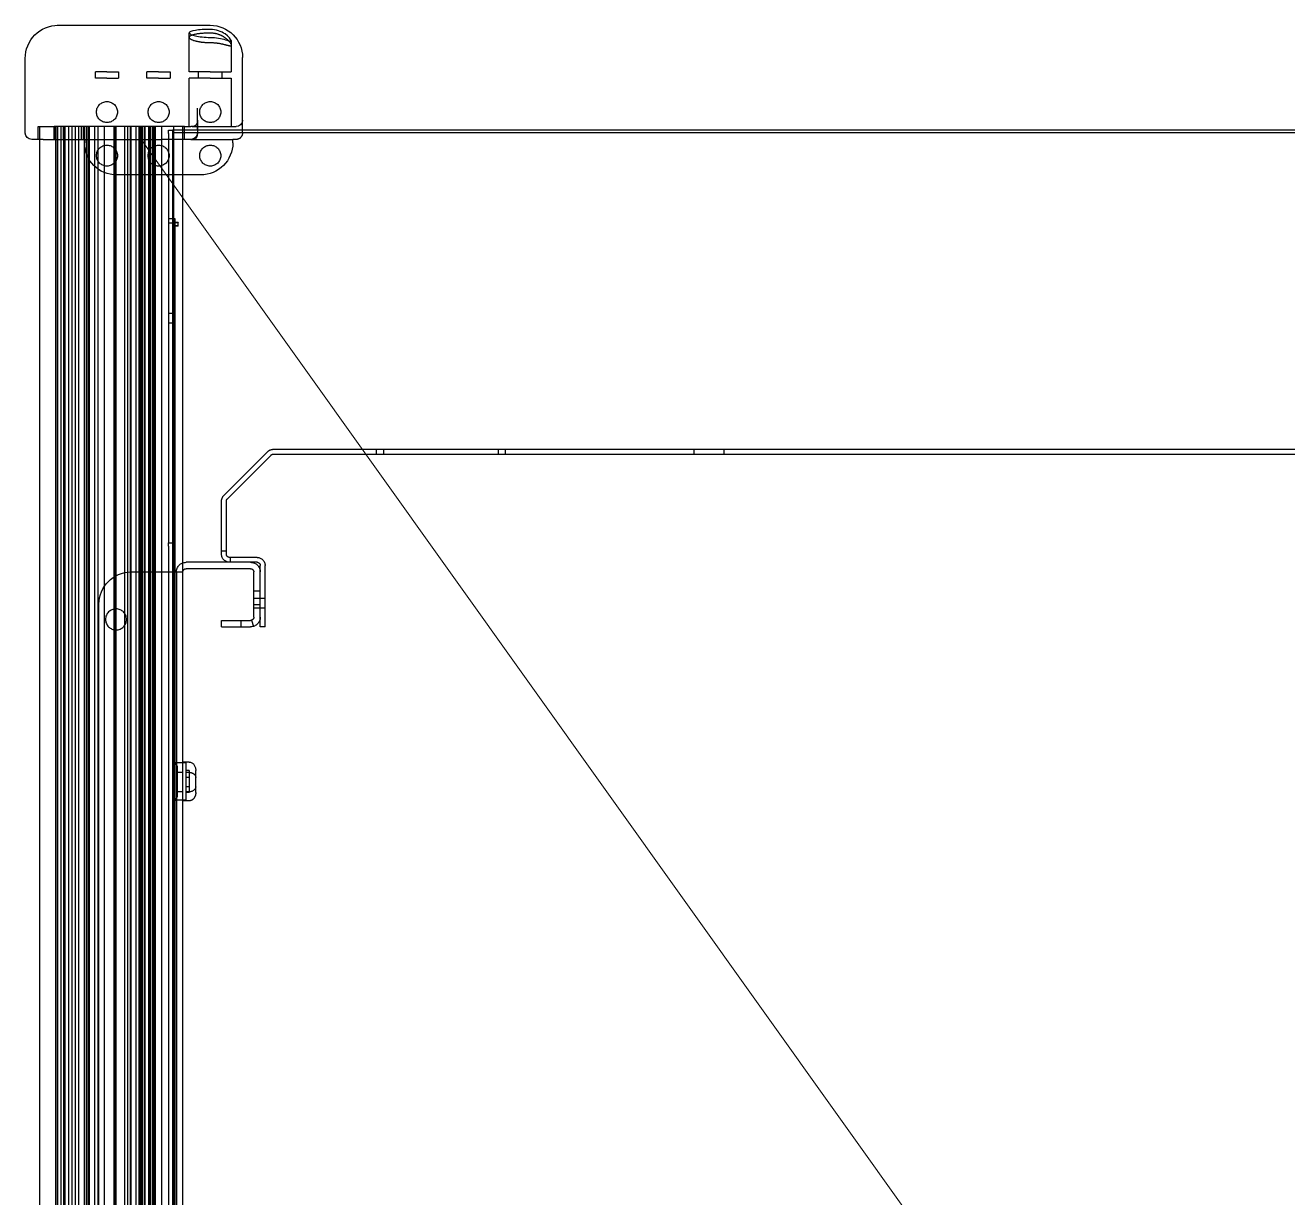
# Model space of a CAD drawing. Extents: x 2698 to 184165, y 3805 to 33846.
# Drawn here: x 162614.01 to 162653.12, y 29738.05 to 29774.38 of the extents above; entities that cross this region are included whole.
import ezdxf

# ---------------------------------------------------------------- set-up
doc = ezdxf.new("R2010")
doc.units = 0
doc.header["$LTSCALE"] = 2
doc.linetypes.add('HIDDEN2', pattern=[4.7625, 3.175, -1.5875])
doc.layers.get('0').update_dxf_attribs({"color": 252, "linetype": 'CONTINUOUS'})
doc.layers.add('_MCA-0-MIM', color=252, linetype='CONTINUOUS', lineweight=18)
for name, color, linetype in [('EMBOUT_DROIT', 252, 'CONTINUOUS'), ('JONC_ISOGAINE_20', 252, 'CONTINUOUS'), ('JONC_MAIN_COURAN', 252, 'CONTINUOUS'), ('Planogram', 252, 'CONTINUOUS'), ('PROFIL_ALCAN_20°', 252, 'CONTINUOUS'), ('T01264__', 252, 'CONTINUOUS'), ('T01266__', 252, 'CONTINUOUS'), ('X5B4009B+2', 252, 'CONTINUOUS'), ('X5C4000B+2', 252, 'CONTINUOUS')]:
    doc.layers.add(name, color=color, linetype=linetype)
doc.styles.get("Standard").update_dxf_attribs({"font": 'arial.ttf'})

# ---------------------------------------------------------------- blocks, each defined once
blk = doc.blocks.new('250 cm kasa')
at = {"ltscale": 25.4}
blk.add_line((47.208, 4.633), (93.074, 68.871), dxfattribs=at)
at = {"layer": 'EMBOUT_DROIT', "linetype": 'Continuous', "ltscale": 25.4}
for p, q in [((95.673, 72.409), (90.934, 72.409)), ((89.934, 70.342), (89.934, 71.409)), ((96.664, 69.071), (96.664, 71.41)), ((89.934, 69.471), (89.934, 70.342)), ((91.334, 69.194), (91.334, 69.845)), ((89.937, 69.161), (89.937, 69.437)), ((90.434, 69.271), (90.134, 69.271)), ((90.834, 69.271), (90.434, 69.271)), ((91.332, 69.271), (90.834, 69.271)), ((91.332, 69.454), (91.332, 69.071)), ((91.334, 69.194), (91.334, 69.071)), ((91.534, 68.871), (91.49, 68.871)), ((91.534, 68.871), (92.284, 68.871)), ((92.284, 68.871), (92.434, 68.871)), ((93.839, 68.871), (92.434, 68.871)), ((96.115, 68.871), (93.839, 68.871)), ((96.115, 68.871), (96.464, 68.871))]:
    blk.add_line(p, q, dxfattribs=at)
at = {"layer": 'EMBOUT_DROIT', "linetype": 'HIDDEN2', "ltscale": 25.4}
for p, q in [((91.584, 70.971), (91.584, 72.174)), ((90.284, 71.934), (90.284, 70.971)), ((90.934, 70.971), (90.284, 70.971)), ((90.574, 70.971), (90.574, 70.771)), ((90.934, 70.971), (91.584, 70.971)), ((91.294, 70.771), (91.294, 70.971)), ((92.534, 70.971), (92.174, 70.971)), ((92.174, 70.971), (92.174, 70.771)), ((92.534, 70.971), (92.894, 70.971)), ((92.894, 70.771), (92.894, 70.971)), ((94.134, 70.971), (93.774, 70.971)), ((93.774, 70.971), (93.774, 70.771)), ((94.134, 70.971), (94.494, 70.971)), ((94.494, 70.771), (94.494, 70.971)), ((90.934, 70.771), (90.284, 70.771)), ((90.284, 70.771), (90.284, 69.271)), ((90.934, 70.771), (91.584, 70.771)), ((91.584, 69.271), (91.584, 70.771)), ((92.534, 70.771), (92.174, 70.771)), ((92.534, 70.771), (92.894, 70.771)), ((94.134, 70.771), (93.774, 70.771)), ((94.134, 70.771), (94.494, 70.771)), ((89.937, 69.437), (89.937, 69.471)), ((91.49, 69.271), (91.332, 69.271)), ((91.49, 69.271), (91.532, 69.271)), ((91.734, 69.271), (91.532, 69.271)), ((91.734, 68.871), (91.734, 69.271)), ((91.734, 69.271), (92.394, 69.271)), ((92.394, 69.271), (93.878, 69.271)), ((93.878, 69.271), (94.924, 69.271)), ((94.869, 69.271), (94.869, 68.871)), ((94.924, 68.871), (94.924, 69.271)), ((94.924, 69.271), (95.479, 69.271)), ((95.479, 68.871), (95.479, 69.271)), ((95.479, 69.271), (95.767, 69.271)), ((95.76, 68.871), (95.76, 69.271)), ((95.767, 68.871), (95.767, 69.271)), ((96.264, 69.271), (95.767, 69.271)), ((96.264, 68.871), (96.264, 69.271)), ((89.937, 69.071), (89.937, 69.161)), ((90.134, 68.871), (90.234, 68.871)), ((90.234, 68.771), (90.234, 68.871)), ((91.49, 68.871), (90.234, 68.871)), ((94.834, 68.871), (94.834, 68.771)), ((91.234, 67.771), (93.834, 67.771))]:
    blk.add_line(p, q, dxfattribs=at)
at = {"layer": 'EMBOUT_DROIT', "linetype": 'Continuous', "ltscale": 25.4}
for centre, radius, start, end in [((90.934, 71.409), 1, 90, 180), ((95.649, 71.394), 1.015, 359.4912, 90.1925), ((90.134, 69.471), 0.2, 180, 270), ((91.534, 69.071), 0.2, 180, 270), ((96.464, 69.071), 0.2, 270, 0)]:
    blk.add_arc(centre, radius, start, end, dxfattribs=at)
at = {"layer": 'EMBOUT_DROIT', "linetype": 'HIDDEN2', "ltscale": 25.4}
for centre, radius, start, end in [((90.934, 69.721), 0.325, 90, 270), ((90.934, 69.721), 0.325, 270, 90), ((92.534, 69.721), 0.325, 90, 270), ((92.534, 69.721), 0.325, 270, 90), ((94.134, 69.721), 0.325, 90, 270), ((94.134, 69.721), 0.325, 270, 90), ((90.13, 69.065), 0.193, 178.2718, 240.2791), ((90.134, 69.071), 0.2, 240, 270), ((91.234, 68.771), 1, 180, 270), ((90.934, 68.371), 0.325, 90, 270), ((90.934, 68.371), 0.325, 270, 90), ((92.534, 68.371), 0.325, 90, 270), ((92.534, 68.371), 0.325, 270, 90), ((94.134, 68.371), 0.325, 90, 270), ((93.834, 68.771), 1, 270, 0), ((94.134, 68.371), 0.325, 270, 90)]:
    blk.add_arc(centre, radius, start, end, dxfattribs=at)
for points, knots in [([(90.934, 72.176), (90.844, 72.176), (90.757, 72.16), (90.602, 72.105), (90.534, 72.068), (90.366, 71.946), (90.294, 71.849), (90.28, 71.775), (90.293, 71.764), (90.354, 71.769), (90.402, 71.783), (90.522, 71.815), (90.594, 71.832), (90.757, 71.857), (90.844, 71.864), (90.934, 71.864)], [0, 0, 0, 0, 0.125, 0.125, 0.25, 0.25, 0.5, 0.5, 0.625, 0.625, 0.75, 0.75, 0.875, 0.875, 1, 1, 1, 1]), ([(90.934, 71.864), (91.021, 71.864), (91.107, 71.869), (91.265, 71.889), (91.337, 71.903), (91.515, 71.952), (91.583, 71.996), (91.585, 72.077), (91.518, 72.113), (91.277, 72.163), (91.108, 72.176), (90.934, 72.176)], [0, 0, 0, 0, 0.125, 0.125, 0.25, 0.25, 0.5, 0.5, 0.75, 0.75, 1, 1, 1, 1]), ([(91.332, 69.454), (91.332, 69.436), (91.334, 69.419), (91.339, 69.392), (91.342, 69.381), (91.35, 69.36), (91.355, 69.349), (91.367, 69.33), (91.374, 69.321), (91.39, 69.304), (91.4, 69.297), (91.422, 69.284), (91.434, 69.279), (91.461, 69.272), (91.475, 69.271), (91.49, 69.271)], [0.0613274, 0.0613274, 0.0613274, 0.0613274, 0.25, 0.25, 0.375, 0.375, 0.5, 0.5, 0.625, 0.625, 0.75, 0.75, 0.875, 0.875, 1, 1, 1, 1])]:
    blk.add_open_spline(points, degree=3, knots=knots, dxfattribs=at)
at = {"layer": 'EMBOUT_DROIT', "linetype": 'Continuous', "ltscale": 25.4}
for points, knots in [([(90.934, 72.035), (90.845, 72.035), (90.757, 72.027), (90.597, 72), (90.525, 71.98), (90.406, 71.944), (90.358, 71.926), (90.296, 71.912), (90.281, 71.916), (90.292, 71.975), (90.364, 72.066), (90.533, 72.18), (90.602, 72.215), (90.757, 72.266), (90.845, 72.281), (90.934, 72.281)], [0, 0, 0, 0, 0.125, 0.125, 0.25, 0.25, 0.375, 0.375, 0.5, 0.5, 0.75, 0.75, 0.875, 0.875, 1, 1, 1, 1]), ([(90.934, 72.281), (91.021, 72.281), (91.106, 72.279), (91.264, 72.269), (91.336, 72.262), (91.516, 72.234), (91.585, 72.206), (91.584, 72.143), (91.516, 72.107), (91.275, 72.053), (91.107, 72.035), (90.934, 72.035)], [0, 0, 0, 0, 0.125, 0.125, 0.25, 0.25, 0.5, 0.5, 0.75, 0.75, 1, 1, 1, 1]), ([(91.333, 69.071), (91.332, 69.059), (91.332, 69.048), (91.334, 69.025), (91.335, 69.014), (91.339, 68.992), (91.342, 68.981), (91.35, 68.96), (91.355, 68.95), (91.373, 68.92), (91.389, 68.903), (91.422, 68.884), (91.434, 68.879), (91.46, 68.872), (91.475, 68.871), (91.49, 68.871)], [0, 0, 0, 0, 0.125, 0.125, 0.25, 0.25, 0.375, 0.375, 0.5, 0.5, 0.75, 0.75, 0.875, 0.875, 1, 1, 1, 1])]:
    blk.add_open_spline(points, degree=3, knots=knots, dxfattribs=at)
for points in [[(96.664, 71.392), (96.664, 71.39), (96.664, 71.388), (96.664, 71.387)], [(91.333, 69.471), (91.332, 69.465), (91.332, 69.459), (91.332, 69.454)]]:
    blk.add_open_spline(points, degree=3, dxfattribs=at)
at = {"layer": 'JONC_ISOGAINE_20', "linetype": 'HIDDEN2', "ltscale": 25.4}
for p, q in [((95.114, 11.508), (95.114, 69.271)), ((95.214, 9.817), (95.214, 69.271)), ((95.462, 8.797), (95.462, 69.271)), ((95.467, 11.381), (95.467, 69.271)), ((95.714, 9.635), (95.714, 69.271)), ((96.214, 68.871), (96.214, 69.271))]:
    blk.add_line(p, q, dxfattribs=at)
at = {"layer": 'JONC_ISOGAINE_20', "linetype": 'Continuous', "ltscale": 25.4}
blk.add_line((96.214, 11.457), (96.214, 68.871), dxfattribs=at)
at = {"layer": 'JONC_MAIN_COURAN', "linetype": 'HIDDEN2', "ltscale": 25.4}
for p, q in [((91.784, 68.871), (91.784, 69.271)), ((92.064, 12.056), (92.064, 69.271)), ((92.434, 11.965), (92.434, 69.271)), ((92.809, 11.765), (92.809, 69.271)), ((93.109, 11.91), (93.109, 69.271)), ((93.384, 11.91), (93.384, 69.271)), ((93.409, 11.437), (93.409, 69.271)), ((93.884, 11.91), (93.884, 69.271)), ((93.909, 11.437), (93.909, 69.271)), ((94.209, 11.91), (94.209, 69.271)), ((94.509, 11.765), (94.509, 69.271)), ((94.835, 68.871), (94.835, 69.271))]:
    blk.add_line(p, q, dxfattribs=at)
at = {"layer": 'JONC_MAIN_COURAN', "linetype": 'Continuous', "ltscale": 25.4}
for p, q in [((91.784, 12.998), (91.784, 68.871)), ((94.835, 12.488), (94.835, 68.871))]:
    blk.add_line(p, q, dxfattribs=at)
at = {"layer": 'PROFIL_ALCAN_20°', "linetype": 'HIDDEN2', "ltscale": 25.4}
for p, q in [((92.634, 10.738), (92.634, 69.271)), ((92.674, 10.802), (92.674, 69.271)), ((92.684, 11.765), (92.684, 69.271)), ((92.714, 10.802), (92.714, 69.271)), ((92.774, 10.865), (92.774, 69.271)), ((92.787, 10.749), (92.787, 69.271)), ((92.794, 10.852), (92.794, 69.271)), ((92.834, 11.33), (92.834, 69.271)), ((92.954, 10.852), (92.954, 69.271)), ((92.961, 69.271), (92.961, 10.749)), ((92.974, 10.865), (92.974, 69.271)), ((93.034, 10.802), (93.034, 69.271)), ((93.074, 10.802), (93.074, 69.271)), ((93.134, 8.271), (93.134, 69.271)), ((93.234, 11.312), (93.234, 69.271)), ((93.484, 11.312), (93.484, 69.271)), ((93.579, 8.525), (93.579, 69.271)), ((93.854, 8.398), (93.854, 69.271)), ((94.404, 8.398), (94.404, 69.271)), ((94.679, 8.525), (94.679, 69.271)), ((94.714, 11.765), (94.714, 69.271)), ((94.764, 9.839), (94.764, 69.271)), ((95.014, 69.271), (95.014, 11.545)), ((95.314, 9.717), (95.314, 69.271)), ((95.434, 68.871), (95.434, 69.271)), ((95.55, 11.393), (95.55, 69.271)), ((95.66, 68.871), (95.66, 69.271)), ((95.664, 9.635), (95.664, 69.271))]:
    blk.add_line(p, q, dxfattribs=at)
at = {"layer": 'PROFIL_ALCAN_20°', "linetype": 'Continuous', "ltscale": 25.4}
for p, q in [((95.434, 12.189), (95.434, 68.871)), ((95.66, 12.043), (95.66, 68.871))]:
    blk.add_line(p, q, dxfattribs=at)
at = {"layer": 'T01264__', "linetype": 'HIDDEN2', "ltscale": 25.4}
for p, q in [((89.684, 55.771), (91.684, 55.771)), ((89.684, 55.571), (91.684, 55.571)), ((89.384, 54.071), (89.384, 55.471)), ((89.584, 54.071), (89.584, 55.471)), ((92.084, 55.471), (91.784, 55.471)), ((91.984, 55.471), (91.984, 14.421)), ((93.384, 55.471), (92.084, 55.471)), ((89.584, 54.886), (89.384, 54.886)), ((89.584, 54.658), (89.384, 54.658)), ((89.384, 54.456), (89.584, 54.456)), ((94.384, 15.421), (94.384, 54.471)), ((89.384, 54.348), (89.584, 54.348)), ((89.654, 53.975), (89.595, 53.784)), ((90.584, 53.971), (89.684, 53.971)), ((90.584, 53.771), (89.684, 53.771)), ((89.984, 53.971), (89.984, 53.771)), ((90.584, 53.771), (90.584, 53.971)), ((91.384, 49.106), (91.384, 49.32)), ((91.584, 49.581), (91.784, 49.581)), ((91.584, 49.32), (91.684, 49.32)), ((91.584, 49.32), (91.584, 49.106)), ((91.684, 49.259), (91.684, 49.554)), ((91.684, 49.554), (91.784, 49.554)), ((91.784, 49.554), (91.984, 49.554)), ((91.957, 49.451), (91.957, 48.507)), ((91.384, 48.818), (91.384, 49.106)), ((91.584, 49.259), (91.684, 49.259)), ((91.584, 49.106), (91.684, 49.106)), ((91.584, 49.106), (91.584, 48.818)), ((91.684, 48.659), (91.684, 49.259)), ((91.784, 49.259), (91.984, 49.259)), ((91.384, 48.633), (91.384, 48.818)), ((91.584, 48.818), (91.684, 48.818)), ((91.584, 48.818), (91.584, 48.633)), ((91.584, 48.659), (91.684, 48.659)), ((91.584, 48.633), (91.684, 48.633)), ((91.684, 48.404), (91.684, 48.659)), ((91.784, 48.659), (91.984, 48.659)), ((91.584, 48.381), (91.784, 48.381)), ((91.684, 48.404), (91.784, 48.404)), ((91.784, 48.404), (91.984, 48.404))]:
    blk.add_line(p, q, dxfattribs=at)
blk.add_circle((93.854, 54.001), 0.325, dxfattribs=at)
for centre, radius, start, end in [((89.684, 55.471), 0.3, 90, 180), ((89.684, 55.471), 0.1, 90, 180), ((91.684, 55.471), 0.3, 0, 90), ((91.684, 55.471), 0.1, 0, 90), ((93.384, 54.471), 1, 0, 90), ((89.684, 54.071), 0.3, 180, 270), ((89.684, 54.071), 0.1, 180, 270)]:
    blk.add_arc(centre, radius, start, end, dxfattribs=at)
for centre, major_axis, ratio, start_param, end_param in [((91.584, 49.32), (0, -0.261), 0.767327, 3.141593, 4.712389), ((91.784, 49.581), (0, -0.261), 0.767327, 1.047198, 1.570796), ((91.784, 49.554), (0, -0.207), 0.965926, 1.047198, 1.570796), ((91.584, 49.106), (0.2, 0), 0.767327, 1.570796, 3.141593), ((91.584, 48.818), (0.2, 0), 0.79452, 3.141593, 4.712389), ((91.584, 48.633), (0, 0.252), 0.79452, 1.570796, 3.141593), ((91.784, 48.381), (0, 0.252), 0.79452, 4.712389, 5.235988), ((91.784, 48.404), (0, -0.205), 0.974117, 1.570796, 2.094395)]:
    blk.add_ellipse(centre, major_axis=major_axis, ratio=ratio, start_param=start_param, end_param=end_param, dxfattribs=at)
at = {"layer": 'T01266__', "linetype": 'HIDDEN2', "ltscale": 25.4}
for p, q in [((88.981, 59.271), (5.188, 59.271)), ((88.981, 59.121), (5.188, 59.121)), ((75.024, 59.271), (75.024, 59.121)), ((75.944, 59.121), (75.944, 59.271)), ((81.784, 59.121), (81.784, 59.271)), ((82.009, 59.121), (82.009, 59.271)), ((85.559, 59.121), (85.559, 59.271)), ((85.784, 59.121), (85.784, 59.271)), ((90.405, 57.738), (89.051, 59.091)), ((90.511, 57.844), (89.157, 59.197)), ((90.434, 56.021), (90.434, 57.667)), ((90.584, 56.021), (90.584, 57.667)), ((90.434, 56.12), (90.584, 56.12)), ((89.234, 53.771), (89.234, 55.671)), ((89.384, 53.771), (89.384, 55.671)), ((89.484, 55.921), (90.334, 55.921)), ((89.484, 55.771), (90.334, 55.771)), ((90.319, 55.921), (90.319, 55.771)), ((89.384, 54.658), (89.234, 54.658)), ((89.234, 54.348), (89.384, 54.348)), ((89.234, 53.771), (89.384, 53.771))]:
    blk.add_line(p, q, dxfattribs=at)
for centre, radius, start, end in [((88.981, 59.021), 0.25, 45, 90), ((88.981, 59.021), 0.1, 45, 90), ((90.334, 57.667), 0.1, 0, 45), ((90.334, 57.667), 0.25, 0, 45), ((90.334, 56.021), 0.25, 270, 0), ((90.334, 56.021), 0.1, 270, 0), ((89.484, 55.671), 0.25, 90, 180), ((89.484, 55.671), 0.1, 90, 180)]:
    blk.add_arc(centre, radius, start, end, dxfattribs=at)
at = {"layer": 'X5B4009B+2', "linetype": 'HIDDEN2', "ltscale": 25.4}
for p, q in [((92.109, 69.161), (92.109, 69.061)), ((92.229, 69.161), (92.109, 69.161)), ((92.109, 69.061), (92.109, 56.369)), ((92.229, 69.061), (92.229, 69.161)), ((92.229, 69.061), (92.229, 56.369)), ((92.229, 66.427), (92.109, 66.427)), ((92.109, 66.275), (92.229, 66.275)), ((92.229, 63.491), (92.109, 63.491)), ((92.109, 63.181), (92.229, 63.181)), ((92.229, 56.369), (92.109, 56.369)), ((92.109, 56.369), (92.109, 56.269)), ((92.229, 56.369), (92.109, 56.369)), ((92.229, 56.269), (92.229, 56.369)), ((92.109, 56.269), (92.109, 12.169)), ((92.229, 56.269), (92.229, 12.169))]:
    blk.add_line(p, q, dxfattribs=at)
at = {"layer": 'X5C4000B+2', "linetype": 'Continuous', "ltscale": 25.4}
blk.add_line((2.309, 69.161), (91.332, 69.161), dxfattribs=at)
at = {"layer": 'X5C4000B+2', "linetype": 'HIDDEN2', "ltscale": 25.4}
for p, q in [((2.309, 69.081), (92.109, 69.081)), ((91.332, 69.161), (92.109, 69.161)), ((91.929, 66.294), (91.929, 66.284)), ((91.929, 66.294), (92.109, 66.294)), ((91.929, 66.284), (92.109, 66.284)), ((91.929, 66.185), (91.929, 66.284)), ((92.029, 66.427), (92.029, 66.426)), ((92.109, 66.427), (92.029, 66.427)), ((92.029, 66.426), (92.029, 66.208)), ((92.029, 66.208), (92.029, 9.441)), ((92.109, 63.491), (92.029, 63.491)), ((92.029, 63.181), (92.109, 63.181))]:
    blk.add_line(p, q, dxfattribs=at)
for major_axis in [(0.1, 0), (0.18, 0)]:
    blk.add_ellipse((91.929, 66.208), major_axis=major_axis, ratio=0.126856, start_param=4.712389, end_param=6.283185, dxfattribs=at)
at = {"layer": 'Planogram'}
for tag, p, height in [('KILITLI', (5.016, 93.53), 0.1), ('ALAN', (5.016, 92.53), 0.5), ('TIP', (5.016, 91.53), 0.5), ('ALT_TIP', (5.016, 90.53), 0.5), ('TANIM', (5.016, 89.53), 0.5), ('ALT_TANIM', (5.016, 88.53), 0.5), ('KAPAK', (5.016, 87.53), 0.5), ('YAPI', (5.016, 86.53), 0.5), ('KULLANIM_SEKLI', (5.016, 85.53), 0.5), ('KULLANIM', (5.016, 84.53), 0.5), ('DERINLIK', (5.016, 83.53), 0.5), ('UZUNLUK', (5.016, 82.53), 0.5), ('YUKSEKLIK', (5.016, 81.53), 0.5)]:
    blk.add_attdef(tag, p, '', height=height, dxfattribs=at)
blk = doc.blocks.new('ZEMİN KAT')
at = {"linetype": 'Continuous', "xscale": -1}
blk.add_blockref('250 cm kasa', (170137.235, 29701.972), dxfattribs=at)
for tag, p in [('PLN_ID', (172923.071, 31560.205)), ('FORMAT', (174194.753, 31176.896)), ('UNITE_SAYISI', (174194.947, 31176.653)), ('PLANOGRAM_ADI', (174195.276, 31176.24)), ('GRUP', (174195.113, 31176.44)), ('PLN_ID', (173932.962, 31088.798)), ('UNITE_SAYISI', (173764.224, 30846.027)), ('FORMAT', (173764.03, 30846.269)), ('PLANOGRAM_ADI', (173764.554, 30845.614)), ('GRUP', (173764.39, 30845.814)), ('PLN_ID', (173765.431, 30824.232)), ('PLN_ID', (173999.902, 30002.656)), ('FORMAT', (170580.585, 29917.484)), ('UNITE_SAYISI', (170580.779, 29917.241)), ('PLANOGRAM_ADI', (170581.108, 29916.829)), ('GRUP', (170580.944, 29917.028)), ('PLN_ID', (170581.986, 29895.446)), ('UNITE_SAYISI', (169488.966, 29510.348)), ('FORMAT', (169488.772, 29510.59)), ('PLANOGRAM_ADI', (169489.295, 29509.935)), ('GRUP', (169489.132, 29510.135)), ('PLN_ID', (169490.173, 29488.553)), ('UNITE_SAYISI', (173143.606, 29324.158)), ('FORMAT', (173143.412, 29324.401)), ('PLANOGRAM_ADI', (173143.935, 29323.746)), ('GRUP', (173143.772, 29323.945)), ('PLN_ID', (173144.813, 29302.363))]:
    blk.add_attdef(tag, p, '', height=0.162, rotation=35.4182)
at = {"color": 252}
for tag, p in [('FORMAT', (173517.626, 30361.883)), ('UNITE_SAYISI', (173517.821, 30361.641)), ('PLANOGRAM_ADI', (173518.15, 30361.228)), ('GRUP', (173517.986, 30361.428)), ('PLN_ID', (173519.027, 30339.846)), ('UNITE_SAYISI', (174014.903, 29570.973)), ('FORMAT', (174014.709, 29571.216)), ('PLANOGRAM_ADI', (174015.232, 29570.561)), ('GRUP', (174015.068, 29570.76)), ('PLN_ID', (174016.11, 29549.178))]:
    blk.add_attdef(tag, p, '', height=0.162, rotation=35.4182, dxfattribs=at)
at = {"layer": 'Planogram'}
for tag, p, height, rotation in [('YUKSEKLIK', (172905.049, 31699.573), 0.5, 180), ('YUKSEKLIK', (173410.049, 31699.573), 0.5, 180), ('UZUNLUK', (172905.049, 31698.573), 0.5, 180), ('UZUNLUK', (173410.049, 31698.573), 0.5, 180), ('DERINLIK', (172905.049, 31697.573), 0.5, 180), ('DERINLIK', (173410.049, 31697.573), 0.5, 180), ('KULLANIM', (172905.049, 31696.573), 0.5, 180), ('KULLANIM', (173410.049, 31696.573), 0.5, 180), ('KULLANIM_SEKLI', (172905.049, 31695.573), 0.5, 180), ('KULLANIM_SEKLI', (173410.049, 31695.573), 0.5, 180), ('YAPI', (172905.049, 31694.573), 0.5, 180), ('YAPI', (173410.049, 31694.573), 0.5, 180), ('KAPAK', (172905.049, 31693.573), 0.5, 180), ('KAPAK', (173410.049, 31693.573), 0.5, 180), ('ALT_TANIM', (172905.049, 31692.573), 0.5, 180), ('ALT_TANIM', (173410.049, 31692.573), 0.5, 180), ('TANIM', (172905.049, 31691.573), 0.5, 180), ('TANIM', (173410.049, 31691.573), 0.5, 180), ('ALT_TIP', (172905.049, 31690.573), 0.5, 180), ('ALT_TIP', (173410.049, 31690.573), 0.5, 180), ('TIP', (172905.049, 31689.573), 0.5, 180), ('TIP', (173410.049, 31689.573), 0.5, 180), ('ALAN', (172905.049, 31688.573), 0.5, 180), ('ALAN', (173410.049, 31688.573), 0.5, 180), ('KILITLI', (172905.049, 31687.573), 0.1, 180), ('KILITLI', (173410.049, 31687.573), 0.1, 180), ('YUKSEKLIK', (173413.391, 31616), 0.5, 270), ('UZUNLUK', (173414.391, 31616), 0.5, 270), ('YAPI', (173418.391, 31616), 0.5, 270), ('ALT_TANIM', (173420.391, 31616), 0.5, 270), ('TANIM', (173421.391, 31616), 0.5, 270), ('ALT_TIP', (173422.391, 31616), 0.5, 270), ('TIP', (173423.391, 31616), 0.5, 270), ('ALAN', (173424.391, 31616), 0.5, 270), ('KILITLI', (173425.391, 31616), 0.1, 270), ('DERINLIK', (173415.391, 31616), 0.5, 270), ('KULLANIM', (173416.391, 31616), 0.5, 270), ('KULLANIM_SEKLI', (173417.391, 31616), 0.5, 270), ('KAPAK', (173419.391, 31616), 0.5, 270), ('YUKSEKLIK', (173511.98, 31599.425), 0.5, 180), ('YUKSEKLIK', (174141.98, 31599.425), 0.5, 180), ('UZUNLUK', (173511.98, 31598.425), 0.5, 180), ('UZUNLUK', (174141.98, 31598.425), 0.5, 180), ('DERINLIK', (173511.98, 31597.425), 0.5, 180), ('DERINLIK', (174141.98, 31597.425), 0.5, 180), ('KULLANIM', (173511.98, 31596.425), 0.5, 180), ('KULLANIM', (174141.98, 31596.425), 0.5, 180), ('KULLANIM_SEKLI', (173511.98, 31595.425), 0.5, 180), ('KULLANIM_SEKLI', (174141.98, 31595.425), 0.5, 180), ('YAPI', (173511.98, 31594.425), 0.5, 180), ('YAPI', (174141.98, 31594.425), 0.5, 180), ('KAPAK', (173511.98, 31593.425), 0.5, 180), ('KAPAK', (174141.98, 31593.425), 0.5, 180), ('ALT_TANIM', (173511.98, 31592.425), 0.5, 180), ('ALT_TANIM', (174141.98, 31592.425), 0.5, 180), ('TANIM', (173511.98, 31591.425), 0.5, 180), ('TANIM', (174141.98, 31591.425), 0.5, 180), ('ALT_TIP', (173511.98, 31590.425), 0.5, 180), ('ALT_TIP', (174141.98, 31590.425), 0.5, 180), ('TIP', (173511.98, 31589.425), 0.5, 180), ('TIP', (174141.98, 31589.425), 0.5, 180), ('ALAN', (173511.98, 31588.425), 0.5, 180), ('ALAN', (174141.98, 31588.425), 0.5, 180), ('KILITLI', (173511.98, 31587.425), 0.1, 180), ('KILITLI', (174141.98, 31587.425), 0.1, 180), ('ALT_TANIM', (173420.391, 31517), 0.5, 270), ('ALT_TIP', (173422.391, 31517), 0.5, 270), ('ALAN', (173424.391, 31517), 0.5, 270), ('YUKSEKLIK', (173413.391, 31517), 0.5, 270), ('UZUNLUK', (173414.391, 31517), 0.5, 270), ('DERINLIK', (173415.391, 31517), 0.5, 270), ('KULLANIM', (173416.391, 31517), 0.5, 270), ('KULLANIM_SEKLI', (173417.391, 31517), 0.5, 270), ('YAPI', (173418.391, 31517), 0.5, 270), ('KAPAK', (173419.391, 31517), 0.5, 270), ('TANIM', (173421.391, 31517), 0.5, 270), ('TIP', (173423.391, 31517), 0.5, 270), ('KILITLI', (173425.391, 31517), 0.1, 270), ('YUKSEKLIK', (174167.324, 31514.106), 0.5, 270), ('UZUNLUK', (174168.324, 31514.106), 0.5, 270), ('DERINLIK', (174169.324, 31514.106), 0.5, 270), ('KULLANIM', (174170.324, 31514.106), 0.5, 270), ('KULLANIM_SEKLI', (174171.324, 31514.106), 0.5, 270), ('YAPI', (174172.324, 31514.106), 0.5, 270), ('KAPAK', (174173.324, 31514.106), 0.5, 270), ('ALT_TANIM', (174174.324, 31514.106), 0.5, 270), ('TANIM', (174175.324, 31514.106), 0.5, 270), ('ALT_TIP', (174176.324, 31514.106), 0.5, 270), ('TIP', (174177.324, 31514.106), 0.5, 270), ('ALAN', (174178.324, 31514.106), 0.5, 270), ('KILITLI', (174179.324, 31514.106), 0.1, 270), ('KULLANIM_SEKLI', (174251.897, 31259.106), 0.5, 90), ('ALT_TANIM', (174248.897, 31259.106), 0.5, 90), ('YUKSEKLIK', (174255.897, 31259.106), 0.5, 90), ('KULLANIM', (174252.897, 31259.106), 0.5, 90), ('UZUNLUK', (174254.897, 31259.106), 0.5, 90), ('DERINLIK', (174253.897, 31259.106), 0.5, 90), ('ALT_TIP', (174246.897, 31259.106), 0.5, 90), ('TANIM', (174247.897, 31259.106), 0.5, 90), ('KAPAK', (174249.897, 31259.106), 0.5, 90), ('ALAN', (174244.897, 31259.106), 0.5, 90), ('YAPI', (174250.897, 31259.106), 0.5, 90), ('TIP', (174245.897, 31259.106), 0.5, 90), ('KILITLI', (174243.897, 31259.106), 0.1, 90), ('KULLANIM_SEKLI', (173992.31, 30934.241), 0.5, 90), ('ALT_TANIM', (173989.31, 30934.241), 0.5, 90), ('YUKSEKLIK', (173996.31, 30934.241), 0.5, 90), ('KULLANIM', (173993.31, 30934.241), 0.5, 90), ('DERINLIK', (173994.31, 30934.241), 0.5, 90), ('UZUNLUK', (173995.31, 30934.241), 0.5, 90), ('ALT_TIP', (173987.31, 30934.241), 0.5, 90), ('KAPAK', (173990.31, 30934.241), 0.5, 90), ('TANIM', (173988.31, 30934.241), 0.5, 90), ('ALAN', (173985.31, 30934.241), 0.5, 90), ('YAPI', (173991.31, 30934.241), 0.5, 90), ('TIP', (173986.31, 30934.241), 0.5, 90), ('KILITLI', (173984.31, 30934.241), 0.1, 90), ('YUKSEKLIK', (173907.737, 30934.241), 0.5, 270), ('YAPI', (173912.737, 30934.241), 0.5, 270), ('ALT_TANIM', (173914.737, 30934.241), 0.5, 270), ('TANIM', (173915.737, 30934.241), 0.5, 270), ('ALT_TIP', (173916.737, 30934.241), 0.5, 270), ('TIP', (173917.737, 30934.241), 0.5, 270), ('ALAN', (173918.737, 30934.241), 0.5, 270), ('KILITLI', (173919.737, 30934.241), 0.1, 270), ('UZUNLUK', (173908.737, 30934.241), 0.5, 270), ('DERINLIK', (173909.737, 30934.241), 0.5, 270), ('KULLANIM', (173910.737, 30934.241), 0.5, 270), ('KULLANIM_SEKLI', (173911.737, 30934.241), 0.5, 270), ('KAPAK', (173913.737, 30934.241), 0.5, 270), ('YUKSEKLIK', (169421.807, 30001.884), 0.5, 270), ('UZUNLUK', (169422.807, 30001.884), 0.5, 270), ('DERINLIK', (169423.807, 30001.884), 0.5, 270), ('KULLANIM', (169424.807, 30001.884), 0.5, 270), ('KULLANIM_SEKLI', (169425.807, 30001.884), 0.5, 270), ('YAPI', (169426.807, 30001.884), 0.5, 270), ('KAPAK', (169427.807, 30001.884), 0.5, 270), ('ALT_TANIM', (169428.807, 30001.884), 0.5, 270), ('TANIM', (169429.807, 30001.884), 0.5, 270), ('ALT_TIP', (169430.807, 30001.884), 0.5, 270), ('TIP', (169431.807, 30001.884), 0.5, 270), ('ALAN', (169432.807, 30001.884), 0.5, 270), ('KILITLI', (169433.807, 30001.884), 0.1, 270), ('YUKSEKLIK', (169420.379, 29996.884), 0.5, 270), ('UZUNLUK', (169421.379, 29996.884), 0.5, 270), ('DERINLIK', (169422.379, 29996.884), 0.5, 270), ('KULLANIM', (169423.379, 29996.884), 0.5, 270), ('KULLANIM_SEKLI', (169424.379, 29996.884), 0.5, 270), ('YAPI', (169425.379, 29996.884), 0.5, 270), ('KAPAK', (169426.379, 29996.884), 0.5, 270), ('ALT_TANIM', (169427.379, 29996.884), 0.5, 270), ('TANIM', (169428.379, 29996.884), 0.5, 270), ('ALT_TIP', (169429.379, 29996.884), 0.5, 270), ('TIP', (169430.379, 29996.884), 0.5, 270), ('ALAN', (169431.379, 29996.884), 0.5, 270), ('KILITLI', (169432.379, 29996.884), 0.1, 270), ('YUKSEKLIK', (169420.379, 29746.884), 0.5, 270), ('UZUNLUK', (169421.379, 29746.884), 0.5, 270), ('DERINLIK', (169422.379, 29746.884), 0.5, 270), ('KULLANIM', (169423.379, 29746.884), 0.5, 270), ('KULLANIM_SEKLI', (169424.379, 29746.884), 0.5, 270), ('YAPI', (169425.379, 29746.884), 0.5, 270), ('KAPAK', (169426.379, 29746.884), 0.5, 270), ('ALT_TANIM', (169427.379, 29746.884), 0.5, 270), ('TANIM', (169428.379, 29746.884), 0.5, 270), ('ALT_TIP', (169429.379, 29746.884), 0.5, 270), ('TIP', (169430.379, 29746.884), 0.5, 270), ('ALAN', (169431.379, 29746.884), 0.5, 270), ('KILITLI', (169432.379, 29746.884), 0.1, 270), ('YUKSEKLIK', (169421.807, 29496.884), 0.5, 270), ('UZUNLUK', (169422.807, 29496.884), 0.5, 270), ('DERINLIK', (169423.807, 29496.884), 0.5, 270), ('KULLANIM', (169424.807, 29496.884), 0.5, 270), ('KULLANIM_SEKLI', (169425.807, 29496.884), 0.5, 270), ('YAPI', (169426.807, 29496.884), 0.5, 270), ('KAPAK', (169427.807, 29496.884), 0.5, 270), ('ALT_TANIM', (169428.807, 29496.884), 0.5, 270), ('TANIM', (169429.807, 29496.884), 0.5, 270), ('ALT_TIP', (169430.807, 29496.884), 0.5, 270), ('TIP', (169431.807, 29496.884), 0.5, 270), ('ALAN', (169432.807, 29496.884), 0.5, 270), ('KILITLI', (169433.807, 29496.884), 0.1, 270)]:
    blk.add_attdef(tag, p, '', height=height, rotation=rotation, dxfattribs=at)
for tag, p, height in [('KILITLI', (173761.98, 31527.632), 0.1), ('ALAN', (173761.98, 31526.632), 0.5), ('TIP', (173761.98, 31525.632), 0.5), ('ALT_TIP', (173761.98, 31524.632), 0.5), ('TANIM', (173761.98, 31523.632), 0.5), ('KILITLI', (173511.98, 31522.852), 0.1), ('ALT_TANIM', (173761.98, 31522.632), 0.5), ('ALAN', (173511.98, 31521.852), 0.5), ('KAPAK', (173761.98, 31521.632), 0.5), ('TIP', (173511.98, 31520.852), 0.5), ('YAPI', (173761.98, 31520.632), 0.5), ('ALT_TIP', (173511.98, 31519.852), 0.5), ('KULLANIM_SEKLI', (173761.98, 31519.632), 0.5), ('TANIM', (173511.98, 31518.852), 0.5), ('KULLANIM', (173761.98, 31518.632), 0.5), ('ALT_TANIM', (173511.98, 31517.852), 0.5), ('DERINLIK', (173761.98, 31517.632), 0.5), ('KAPAK', (173511.98, 31516.852), 0.5), ('UZUNLUK', (173761.98, 31516.632), 0.5), ('YAPI', (173511.98, 31515.852), 0.5), ('YUKSEKLIK', (173761.98, 31515.632), 0.5), ('KULLANIM_SEKLI', (173511.98, 31514.852), 0.5), ('KULLANIM', (173511.98, 31513.852), 0.5), ('DERINLIK', (173511.98, 31512.852), 0.5), ('UZUNLUK', (173511.98, 31511.852), 0.5), ('YUKSEKLIK', (173511.98, 31510.852), 0.5), ('KILITLI', (173279.274, 29267.907), 0.1), ('ALAN', (173279.274, 29266.907), 0.5), ('TIP', (173279.274, 29265.907), 0.5), ('ALT_TIP', (173279.274, 29264.907), 0.5), ('TANIM', (173279.274, 29263.907), 0.5), ('ALT_TANIM', (173279.274, 29262.907), 0.5), ('KAPAK', (173279.274, 29261.907), 0.5), ('YAPI', (173279.274, 29260.907), 0.5), ('KULLANIM_SEKLI', (173279.274, 29259.907), 0.5), ('KULLANIM', (173279.274, 29258.907), 0.5), ('DERINLIK', (173279.274, 29257.907), 0.5), ('UZUNLUK', (173279.274, 29256.907), 0.5), ('YUKSEKLIK', (173279.274, 29255.907), 0.5)]:
    blk.add_attdef(tag, p, '', height=height, dxfattribs=at)
at = {"layer": 'Planogram', "color": 252}
for tag, p, height in [('KILITLI', (173023.253, 31230.959), 0.1), ('KILITLI', (173383.379, 31230.959), 0.1), ('ALAN', (173023.253, 31229.959), 0.5), ('ALAN', (173383.379, 31229.959), 0.5), ('TIP', (173023.253, 31228.959), 0.5), ('TIP', (173383.379, 31228.959), 0.5), ('ALT_TIP', (173023.253, 31227.959), 0.5), ('ALT_TIP', (173383.379, 31227.959), 0.5), ('TANIM', (173023.253, 31226.959), 0.5), ('TANIM', (173383.379, 31226.959), 0.5), ('ALT_TANIM', (173023.253, 31225.959), 0.5), ('ALT_TANIM', (173383.379, 31225.959), 0.5), ('KAPAK', (173023.253, 31224.959), 0.5), ('KAPAK', (173383.379, 31224.959), 0.5), ('YAPI', (173023.253, 31223.959), 0.5), ('YAPI', (173383.379, 31223.959), 0.5), ('KULLANIM_SEKLI', (173023.253, 31222.959), 0.5), ('KULLANIM_SEKLI', (173383.379, 31222.959), 0.5), ('KULLANIM', (173023.253, 31221.959), 0.5), ('KULLANIM', (173383.379, 31221.959), 0.5), ('DERINLIK', (173023.253, 31220.959), 0.5), ('DERINLIK', (173383.379, 31220.959), 0.5), ('UZUNLUK', (173023.253, 31219.959), 0.5), ('UZUNLUK', (173383.379, 31219.959), 0.5), ('YUKSEKLIK', (173023.253, 31218.959), 0.5), ('YUKSEKLIK', (173383.379, 31218.959), 0.5), ('KILITLI', (173023.253, 30404.959), 0.1), ('ALAN', (173023.253, 30403.959), 0.5), ('TIP', (173023.253, 30402.959), 0.5), ('ALT_TIP', (173023.253, 30401.959), 0.5), ('TANIM', (173023.253, 30400.959), 0.5), ('ALT_TANIM', (173023.253, 30399.959), 0.5), ('KAPAK', (173023.253, 30398.959), 0.5), ('YAPI', (173023.253, 30397.959), 0.5), ('KULLANIM_SEKLI', (173023.253, 30396.959), 0.5), ('KULLANIM', (173023.253, 30395.959), 0.5), ('DERINLIK', (173023.253, 30394.959), 0.5), ('UZUNLUK', (173023.253, 30393.959), 0.5), ('YUKSEKLIK', (173023.253, 30392.959), 0.5), ('KILITLI', (173385.253, 30354.959), 0.1), ('ALAN', (173385.253, 30353.959), 0.5), ('TIP', (173385.253, 30352.959), 0.5), ('ALT_TIP', (173385.253, 30351.959), 0.5), ('TANIM', (173385.253, 30350.959), 0.5), ('ALT_TANIM', (173385.253, 30349.959), 0.5), ('KAPAK', (173385.253, 30348.959), 0.5), ('YAPI', (173385.253, 30347.959), 0.5), ('KULLANIM_SEKLI', (173385.253, 30346.959), 0.5), ('KULLANIM', (173385.253, 30345.959), 0.5), ('DERINLIK', (173385.253, 30344.959), 0.5), ('UZUNLUK', (173385.253, 30343.959), 0.5), ('YUKSEKLIK', (173385.253, 30342.959), 0.5)]:
    blk.add_attdef(tag, p, '', height=height, dxfattribs=at)
for tag, p, height, rotation in [('YUKSEKLIK', (173386.68, 31217.532), 0.5, 270), ('UZUNLUK', (173387.68, 31217.532), 0.5, 270), ('DERINLIK', (173388.68, 31217.532), 0.5, 270), ('KULLANIM', (173389.68, 31217.532), 0.5, 270), ('KULLANIM_SEKLI', (173390.68, 31217.532), 0.5, 270), ('YAPI', (173391.68, 31217.532), 0.5, 270), ('KAPAK', (173392.68, 31217.532), 0.5, 270), ('ALT_TANIM', (173393.68, 31217.532), 0.5, 270), ('TANIM', (173394.68, 31217.532), 0.5, 270), ('ALT_TIP', (173395.68, 31217.532), 0.5, 270), ('TIP', (173396.68, 31217.532), 0.5, 270), ('ALAN', (173397.68, 31217.532), 0.5, 270), ('KILITLI', (173398.68, 31217.532), 0.1, 270), ('KULLANIM_SEKLI', (173103.826, 31032.532), 0.5, 90), ('KULLANIM_SEKLI', (173202.826, 31032.532), 0.5, 90), ('ALT_TANIM', (173100.826, 31032.532), 0.5, 90), ('YUKSEKLIK', (173107.826, 31032.532), 0.5, 90), ('ALT_TANIM', (173199.826, 31032.532), 0.5, 90), ('YUKSEKLIK', (173206.826, 31032.532), 0.5, 90), ('KULLANIM', (173104.826, 31032.532), 0.5, 90), ('KULLANIM', (173203.826, 31032.532), 0.5, 90), ('DERINLIK', (173105.826, 31032.532), 0.5, 90), ('UZUNLUK', (173106.826, 31032.532), 0.5, 90), ('DERINLIK', (173204.826, 31032.532), 0.5, 90), ('UZUNLUK', (173205.826, 31032.532), 0.5, 90), ('ALT_TIP', (173098.826, 31032.532), 0.5, 90), ('ALT_TIP', (173197.826, 31032.532), 0.5, 90), ('KAPAK', (173101.826, 31032.532), 0.5, 90), ('KAPAK', (173200.826, 31032.532), 0.5, 90), ('TANIM', (173099.826, 31032.532), 0.5, 90), ('TANIM', (173198.826, 31032.532), 0.5, 90), ('ALAN', (173096.826, 31032.532), 0.5, 90), ('YAPI', (173102.826, 31032.532), 0.5, 90), ('ALAN', (173195.826, 31032.532), 0.5, 90), ('YAPI', (173201.826, 31032.532), 0.5, 90), ('TIP', (173097.826, 31032.532), 0.5, 90), ('TIP', (173196.826, 31032.532), 0.5, 90), ('KILITLI', (173095.826, 31032.532), 0.1, 90), ('KILITLI', (173194.826, 31032.532), 0.1, 90), ('YUKSEKLIK', (173386.68, 31007.532), 0.5, 270), ('UZUNLUK', (173387.68, 31007.532), 0.5, 270), ('DERINLIK', (173388.68, 31007.532), 0.5, 270), ('KULLANIM', (173389.68, 31007.532), 0.5, 270), ('KULLANIM_SEKLI', (173390.68, 31007.532), 0.5, 270), ('YAPI', (173391.68, 31007.532), 0.5, 270), ('KAPAK', (173392.68, 31007.532), 0.5, 270), ('ALT_TANIM', (173393.68, 31007.532), 0.5, 270), ('TANIM', (173394.68, 31007.532), 0.5, 270), ('ALT_TIP', (173395.68, 31007.532), 0.5, 270), ('TIP', (173396.68, 31007.532), 0.5, 270), ('ALAN', (173397.68, 31007.532), 0.5, 270), ('KILITLI', (173398.68, 31007.532), 0.1, 270), ('KULLANIM_SEKLI', (173564.826, 30868.532), 0.5, 90), ('ALT_TANIM', (173561.826, 30868.532), 0.5, 90), ('YUKSEKLIK', (173568.826, 30868.532), 0.5, 90), ('KULLANIM', (173565.826, 30868.532), 0.5, 90), ('DERINLIK', (173566.826, 30868.532), 0.5, 90), ('UZUNLUK', (173567.826, 30868.532), 0.5, 90), ('ALT_TIP', (173559.826, 30868.532), 0.5, 90), ('KAPAK', (173562.826, 30868.532), 0.5, 90), ('TANIM', (173560.826, 30868.532), 0.5, 90), ('ALAN', (173557.826, 30868.532), 0.5, 90), ('YAPI', (173563.826, 30868.532), 0.5, 90), ('TIP', (173558.826, 30868.532), 0.5, 90), ('KILITLI', (173556.826, 30868.532), 0.1, 90), ('YUKSEKLIK', (173485.68, 30868.532), 0.5, 270), ('YAPI', (173490.68, 30868.532), 0.5, 270), ('ALT_TANIM', (173492.68, 30868.532), 0.5, 270), ('TANIM', (173493.68, 30868.532), 0.5, 270), ('ALT_TIP', (173494.68, 30868.532), 0.5, 270), ('TIP', (173495.68, 30868.532), 0.5, 270), ('ALAN', (173496.68, 30868.532), 0.5, 270), ('KILITLI', (173497.68, 30868.532), 0.1, 270), ('UZUNLUK', (173486.68, 30868.532), 0.5, 270), ('DERINLIK', (173487.68, 30868.532), 0.5, 270), ('KULLANIM', (173488.68, 30868.532), 0.5, 270), ('KULLANIM_SEKLI', (173489.68, 30868.532), 0.5, 270), ('KAPAK', (173491.68, 30868.532), 0.5, 270), ('KULLANIM_SEKLI', (173103.826, 30847.532), 0.5, 90), ('KULLANIM_SEKLI', (173202.826, 30847.532), 0.5, 90), ('ALT_TANIM', (173100.826, 30847.532), 0.5, 90), ('YUKSEKLIK', (173107.826, 30847.532), 0.5, 90), ('ALT_TANIM', (173199.826, 30847.532), 0.5, 90), ('YUKSEKLIK', (173206.826, 30847.532), 0.5, 90), ('KULLANIM', (173104.826, 30847.532), 0.5, 90), ('KULLANIM', (173203.826, 30847.532), 0.5, 90), ('DERINLIK', (173105.826, 30847.532), 0.5, 90), ('UZUNLUK', (173106.826, 30847.532), 0.5, 90), ('DERINLIK', (173204.826, 30847.532), 0.5, 90), ('UZUNLUK', (173205.826, 30847.532), 0.5, 90), ('ALT_TIP', (173098.826, 30847.532), 0.5, 90), ('ALT_TIP', (173197.826, 30847.532), 0.5, 90), ('KAPAK', (173101.826, 30847.532), 0.5, 90), ('KAPAK', (173200.826, 30847.532), 0.5, 90), ('TANIM', (173099.826, 30847.532), 0.5, 90), ('TANIM', (173198.826, 30847.532), 0.5, 90), ('ALAN', (173096.826, 30847.532), 0.5, 90), ('YAPI', (173102.826, 30847.532), 0.5, 90), ('ALAN', (173195.826, 30847.532), 0.5, 90), ('YAPI', (173201.826, 30847.532), 0.5, 90), ('TIP', (173097.826, 30847.532), 0.5, 90), ('TIP', (173196.826, 30847.532), 0.5, 90), ('KILITLI', (173095.826, 30847.532), 0.1, 90), ('KILITLI', (173194.826, 30847.532), 0.1, 90), ('KULLANIM_SEKLI', (173103.826, 30662.532), 0.5, 90), ('KULLANIM_SEKLI', (173202.826, 30662.532), 0.5, 90), ('ALT_TANIM', (173100.826, 30662.532), 0.5, 90), ('YUKSEKLIK', (173107.826, 30662.532), 0.5, 90), ('ALT_TANIM', (173199.826, 30662.532), 0.5, 90), ('YUKSEKLIK', (173206.826, 30662.532), 0.5, 90), ('KULLANIM', (173104.826, 30662.532), 0.5, 90), ('KULLANIM', (173203.826, 30662.532), 0.5, 90), ('DERINLIK', (173105.826, 30662.532), 0.5, 90), ('UZUNLUK', (173106.826, 30662.532), 0.5, 90), ('DERINLIK', (173204.826, 30662.532), 0.5, 90), ('UZUNLUK', (173205.826, 30662.532), 0.5, 90), ('ALT_TIP', (173098.826, 30662.532), 0.5, 90), ('ALT_TIP', (173197.826, 30662.532), 0.5, 90), ('KAPAK', (173101.826, 30662.532), 0.5, 90), ('KAPAK', (173200.826, 30662.532), 0.5, 90), ('TANIM', (173099.826, 30662.532), 0.5, 90), ('TANIM', (173198.826, 30662.532), 0.5, 90), ('ALAN', (173096.826, 30662.532), 0.5, 90), ('YAPI', (173102.826, 30662.532), 0.5, 90), ('ALAN', (173195.826, 30662.532), 0.5, 90), ('YAPI', (173201.826, 30662.532), 0.5, 90), ('TIP', (173097.826, 30662.532), 0.5, 90), ('TIP', (173196.826, 30662.532), 0.5, 90), ('KILITLI', (173095.826, 30662.532), 0.1, 90), ('KILITLI', (173194.826, 30662.532), 0.1, 90), ('YUKSEKLIK', (173485.68, 30658.532), 0.5, 270), ('UZUNLUK', (173486.68, 30658.532), 0.5, 270), ('DERINLIK', (173487.68, 30658.532), 0.5, 270), ('KULLANIM', (173488.68, 30658.532), 0.5, 270), ('KULLANIM_SEKLI', (173489.68, 30658.532), 0.5, 270), ('YAPI', (173490.68, 30658.532), 0.5, 270), ('KAPAK', (173491.68, 30658.532), 0.5, 270), ('ALT_TANIM', (173492.68, 30658.532), 0.5, 270), ('TANIM', (173493.68, 30658.532), 0.5, 270), ('ALT_TIP', (173494.68, 30658.532), 0.5, 270), ('TIP', (173495.68, 30658.532), 0.5, 270), ('ALAN', (173496.68, 30658.532), 0.5, 270), ('KILITLI', (173497.68, 30658.532), 0.1, 270), ('KULLANIM_SEKLI', (173465.826, 30612.532), 0.5, 90), ('ALT_TANIM', (173462.826, 30612.532), 0.5, 90), ('YUKSEKLIK', (173469.826, 30612.532), 0.5, 90), ('KULLANIM', (173466.826, 30612.532), 0.5, 90), ('DERINLIK', (173467.826, 30612.532), 0.5, 90), ('UZUNLUK', (173468.826, 30612.532), 0.5, 90), ('ALT_TIP', (173460.826, 30612.532), 0.5, 90), ('KAPAK', (173463.826, 30612.532), 0.5, 90), ('ALAN', (173458.826, 30612.532), 0.5, 90), ('TANIM', (173461.826, 30612.532), 0.5, 90), ('YAPI', (173464.826, 30612.532), 0.5, 90), ('TIP', (173459.826, 30612.532), 0.5, 90), ('KILITLI', (173457.826, 30612.532), 0.1, 90), ('KULLANIM_SEKLI', (173103.826, 30477.532), 0.5, 90), ('KULLANIM_SEKLI', (173202.826, 30477.532), 0.5, 90), ('ALT_TANIM', (173100.826, 30477.532), 0.5, 90), ('YUKSEKLIK', (173107.826, 30477.532), 0.5, 90), ('ALT_TANIM', (173199.826, 30477.532), 0.5, 90), ('YUKSEKLIK', (173206.826, 30477.532), 0.5, 90), ('KULLANIM', (173104.826, 30477.532), 0.5, 90), ('KULLANIM', (173203.826, 30477.532), 0.5, 90), ('DERINLIK', (173105.826, 30477.532), 0.5, 90), ('UZUNLUK', (173106.826, 30477.532), 0.5, 90), ('DERINLIK', (173204.826, 30477.532), 0.5, 90), ('UZUNLUK', (173205.826, 30477.532), 0.5, 90), ('ALT_TIP', (173098.826, 30477.532), 0.5, 90), ('ALT_TIP', (173197.826, 30477.532), 0.5, 90), ('KAPAK', (173101.826, 30477.532), 0.5, 90), ('KAPAK', (173200.826, 30477.532), 0.5, 90), ('TANIM', (173099.826, 30477.532), 0.5, 90), ('TANIM', (173198.826, 30477.532), 0.5, 90), ('ALAN', (173096.826, 30477.532), 0.5, 90), ('YAPI', (173102.826, 30477.532), 0.5, 90), ('ALAN', (173195.826, 30477.532), 0.5, 90), ('YAPI', (173201.826, 30477.532), 0.5, 90), ('TIP', (173097.826, 30477.532), 0.5, 90), ('TIP', (173196.826, 30477.532), 0.5, 90), ('KILITLI', (173095.826, 30477.532), 0.1, 90), ('KILITLI', (173194.826, 30477.532), 0.1, 90), ('KULLANIM_SEKLI', (173465.826, 30427.532), 0.5, 90), ('ALT_TANIM', (173462.826, 30427.532), 0.5, 90), ('YUKSEKLIK', (173469.826, 30427.532), 0.5, 90), ('KULLANIM', (173466.826, 30427.532), 0.5, 90), ('DERINLIK', (173467.826, 30427.532), 0.5, 90), ('UZUNLUK', (173468.826, 30427.532), 0.5, 90), ('ALT_TIP', (173460.826, 30427.532), 0.5, 90), ('KAPAK', (173463.826, 30427.532), 0.5, 90), ('ALAN', (173458.826, 30427.532), 0.5, 90), ('TANIM', (173461.826, 30427.532), 0.5, 90), ('YAPI', (173464.826, 30427.532), 0.5, 90), ('TIP', (173459.826, 30427.532), 0.5, 90), ('KILITLI', (173457.826, 30427.532), 0.1, 90), ('YUKSEKLIK', (173408.09, 29970.54), 0.5, 270), ('UZUNLUK', (173409.09, 29970.54), 0.5, 270), ('DERINLIK', (173410.09, 29970.54), 0.5, 270), ('KULLANIM', (173411.09, 29970.54), 0.5, 270), ('KULLANIM_SEKLI', (173412.09, 29970.54), 0.5, 270), ('YAPI', (173413.09, 29970.54), 0.5, 270), ('KAPAK', (173414.09, 29970.54), 0.5, 270), ('ALT_TANIM', (173415.09, 29970.54), 0.5, 270), ('TANIM', (173416.09, 29970.54), 0.5, 270), ('ALT_TIP', (173417.09, 29970.54), 0.5, 270), ('TIP', (173418.09, 29970.54), 0.5, 270), ('ALAN', (173419.09, 29970.54), 0.5, 270), ('KILITLI', (173420.09, 29970.54), 0.1, 270), ('YUKSEKLIK', (173494.09, 29970.54), 0.5, 270), ('UZUNLUK', (173495.09, 29970.54), 0.5, 270), ('DERINLIK', (173496.09, 29970.54), 0.5, 270), ('KULLANIM', (173497.09, 29970.54), 0.5, 270), ('KULLANIM_SEKLI', (173498.09, 29970.54), 0.5, 270), ('YAPI', (173499.09, 29970.54), 0.5, 270), ('KAPAK', (173500.09, 29970.54), 0.5, 270), ('ALT_TANIM', (173501.09, 29970.54), 0.5, 270), ('TANIM', (173502.09, 29970.54), 0.5, 270), ('ALT_TIP', (173503.09, 29970.54), 0.5, 270), ('TIP', (173504.09, 29970.54), 0.5, 270), ('ALAN', (173505.09, 29970.54), 0.5, 270), ('KILITLI', (173506.09, 29970.54), 0.1, 270), ('KULLANIM_SEKLI', (174064.449, 29449.655), 0.5, 90), ('ALT_TANIM', (174061.449, 29449.655), 0.5, 90), ('YUKSEKLIK', (174068.449, 29449.655), 0.5, 90), ('KULLANIM', (174065.449, 29449.655), 0.5, 90), ('DERINLIK', (174066.449, 29449.655), 0.5, 90), ('UZUNLUK', (174067.449, 29449.655), 0.5, 90), ('ALT_TIP', (174059.449, 29449.655), 0.5, 90), ('KAPAK', (174062.449, 29449.655), 0.5, 90), ('TANIM', (174060.449, 29449.655), 0.5, 90), ('ALAN', (174057.449, 29449.655), 0.5, 90), ('YAPI', (174063.449, 29449.655), 0.5, 90), ('TIP', (174058.449, 29449.655), 0.5, 90), ('KILITLI', (174056.449, 29449.655), 0.1, 90)]:
    blk.add_attdef(tag, p, '', height=height, rotation=rotation, dxfattribs=at)

msp = doc.modelspace()

# ---------------------------------------------------------------- block references
at = {"layer": '_MCA-0-MIM'}
msp.add_blockref('ZEMİN KAT', (-7426.562, 0), dxfattribs=at)

doc.saveas('drawing.dxf')
